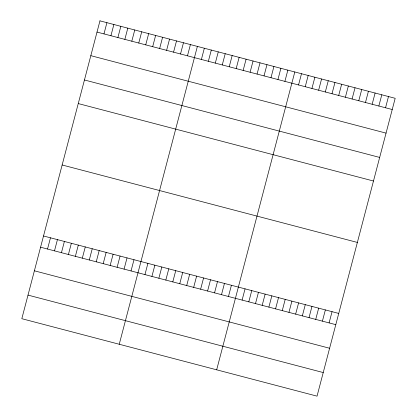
<?xml version="1.0" encoding="UTF-8"?>
<svg xmlns="http://www.w3.org/2000/svg" width="417" height="417" viewBox="0 0 417 417"><rect width="100%" height="100%" fill="white"/><g stroke="black" fill="none" stroke-linecap="round" stroke-linejoin="round"><path stroke-width="0.63" d="M47.533 249.032L50.478 237.805M103.974 33.902L106.919 22.674M54.491 250.862L57.437 239.629M110.932 35.732L113.877 24.499M61.45 252.686L64.395 241.459M117.891 37.556L120.836 26.328M68.409 254.511L71.354 243.283M124.85 39.38L127.795 28.153M75.368 256.335L78.313 245.107M131.808 41.205L134.754 29.977M82.326 258.165L85.271 246.932M138.767 43.034L141.712 31.801M89.285 259.989L92.23 248.761M145.726 44.859L148.671 33.631M96.244 261.813L99.189 250.586M152.685 46.683L155.63 35.455M103.202 263.638L106.147 252.41M159.643 48.508L162.588 37.28M110.161 265.467L113.106 254.234M166.602 50.337L169.547 39.104M117.12 267.292L120.065 256.064M173.561 52.161L176.506 40.934M124.078 269.116L127.023 257.888M180.519 53.986L183.464 42.758M131.037 270.941L133.987 259.713M187.478 55.81L190.423 44.583M119.241 344.26L197.382 46.407M144.954 274.594L147.905 263.362M201.395 59.464L204.34 48.236M151.913 276.419L154.863 265.191M208.354 61.289L211.299 50.061M158.872 278.243L161.822 267.016M215.313 63.113L218.258 51.885M165.83 280.068L168.781 268.84M222.271 64.943L225.216 53.71M172.794 281.897L175.739 270.664M229.23 66.767L232.175 55.539M179.753 283.722L182.698 272.494M236.189 68.591L239.134 57.364M186.712 285.546L189.657 274.318M243.147 70.416L246.093 59.188M193.67 287.37L196.615 276.143M250.106 72.24L253.051 61.012M200.629 289.2L203.574 277.967M257.065 74.07L260.01 62.837M207.588 291.024L210.533 279.797M264.024 75.894L266.969 64.666M214.547 292.849L217.492 281.621M270.982 77.718L273.927 66.491M221.505 294.673L224.45 283.445M277.941 79.543L280.886 68.315M228.464 296.503L231.409 285.27M284.9 81.372L287.845 70.139M216.668 369.816L294.803 71.969M242.115 300.084L245.06 288.851M298.551 84.953L301.496 73.72M248.803 301.835L251.748 290.607M305.244 86.705L308.189 75.477M255.496 303.592L258.441 292.364M311.937 88.461L314.882 77.234M262.189 305.348L265.134 294.121M318.624 90.218L321.575 78.99M268.882 307.105L271.827 295.877M325.317 91.975L328.262 80.747M275.569 308.861L278.52 297.629M332.01 93.731L334.955 82.498M282.262 310.613L285.207 299.385M338.703 95.483L341.648 84.255M288.955 312.369L291.9 301.142M345.391 97.239L348.341 86.011M295.648 314.126L298.593 302.898M352.084 98.996L355.029 87.768M302.341 315.883L305.286 304.655M358.776 100.752L361.721 89.525M309.028 317.639L311.973 306.406M365.469 102.509L368.414 91.276M315.721 319.391L318.666 308.163M372.162 104.26L375.107 93.033M322.414 321.147L325.359 309.92M378.85 106.017L381.8 94.789M329.107 322.904L332.052 311.676M385.543 107.774L388.488 96.546M97.015 32.078L392.235 109.53M90.823 55.669L386.048 133.122M84.448 79.975L379.668 157.428M78.255 103.572L373.481 181.02M62.143 164.986L357.369 242.439M43.519 235.98L338.745 313.428M40.574 247.208L335.794 324.661M34.387 270.8L329.607 348.252M28.007 295.106L323.232 372.558M99.96 20.85L21.82 318.697L317.04 396.15L395.18 98.303L99.96 20.85"/></g></svg>
